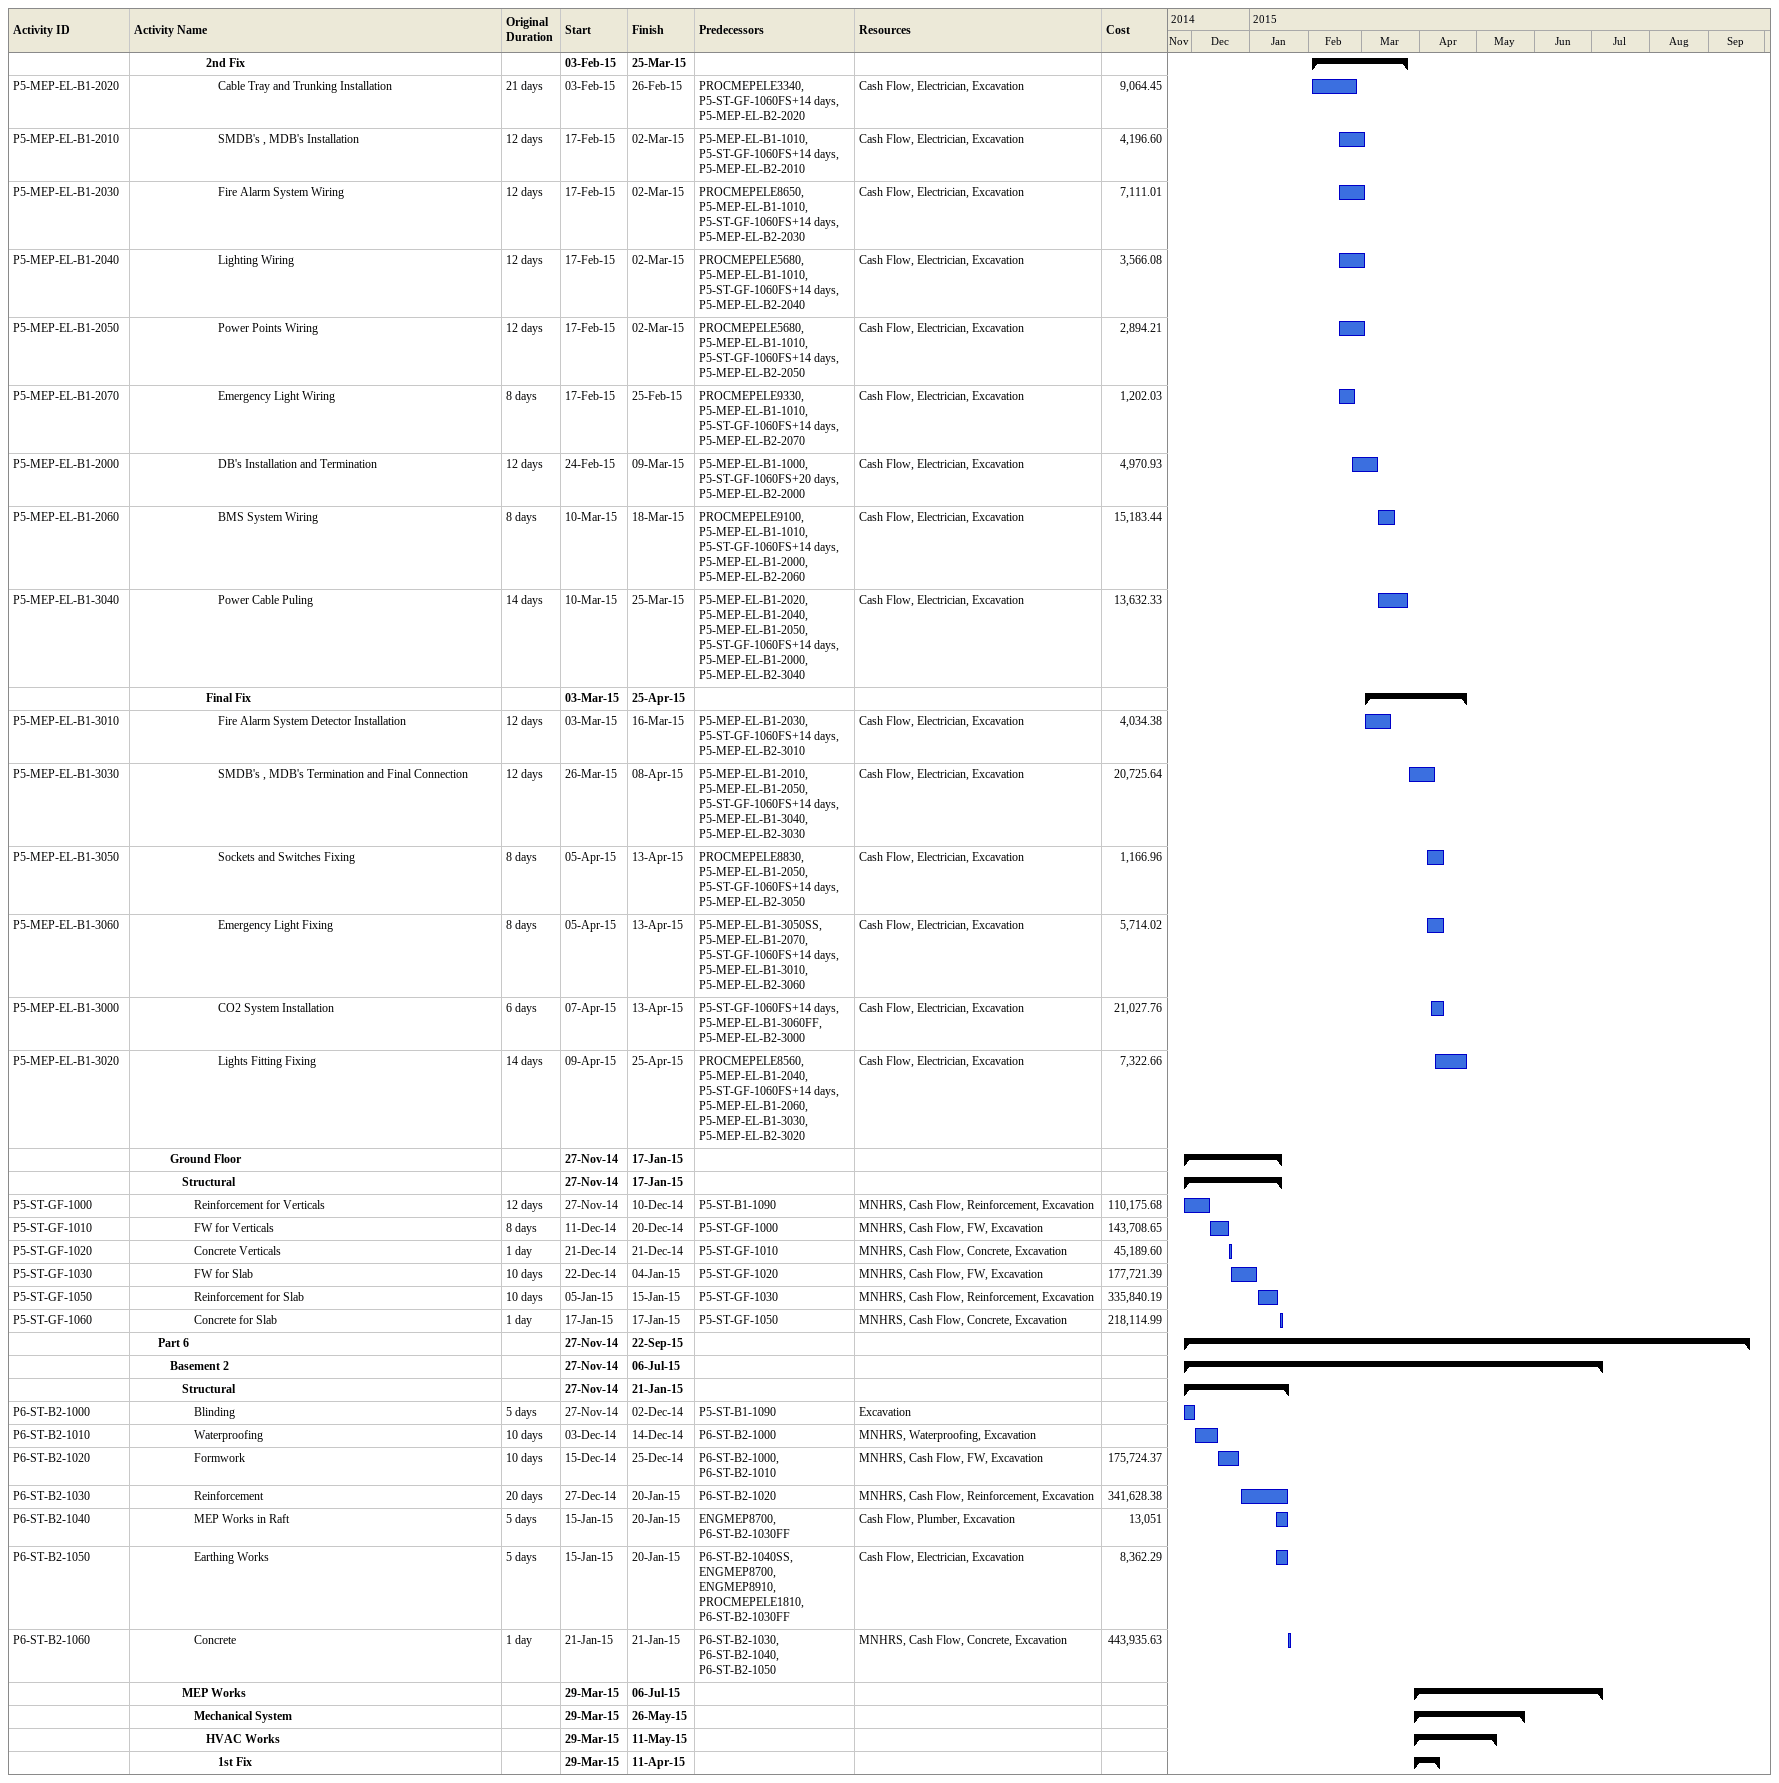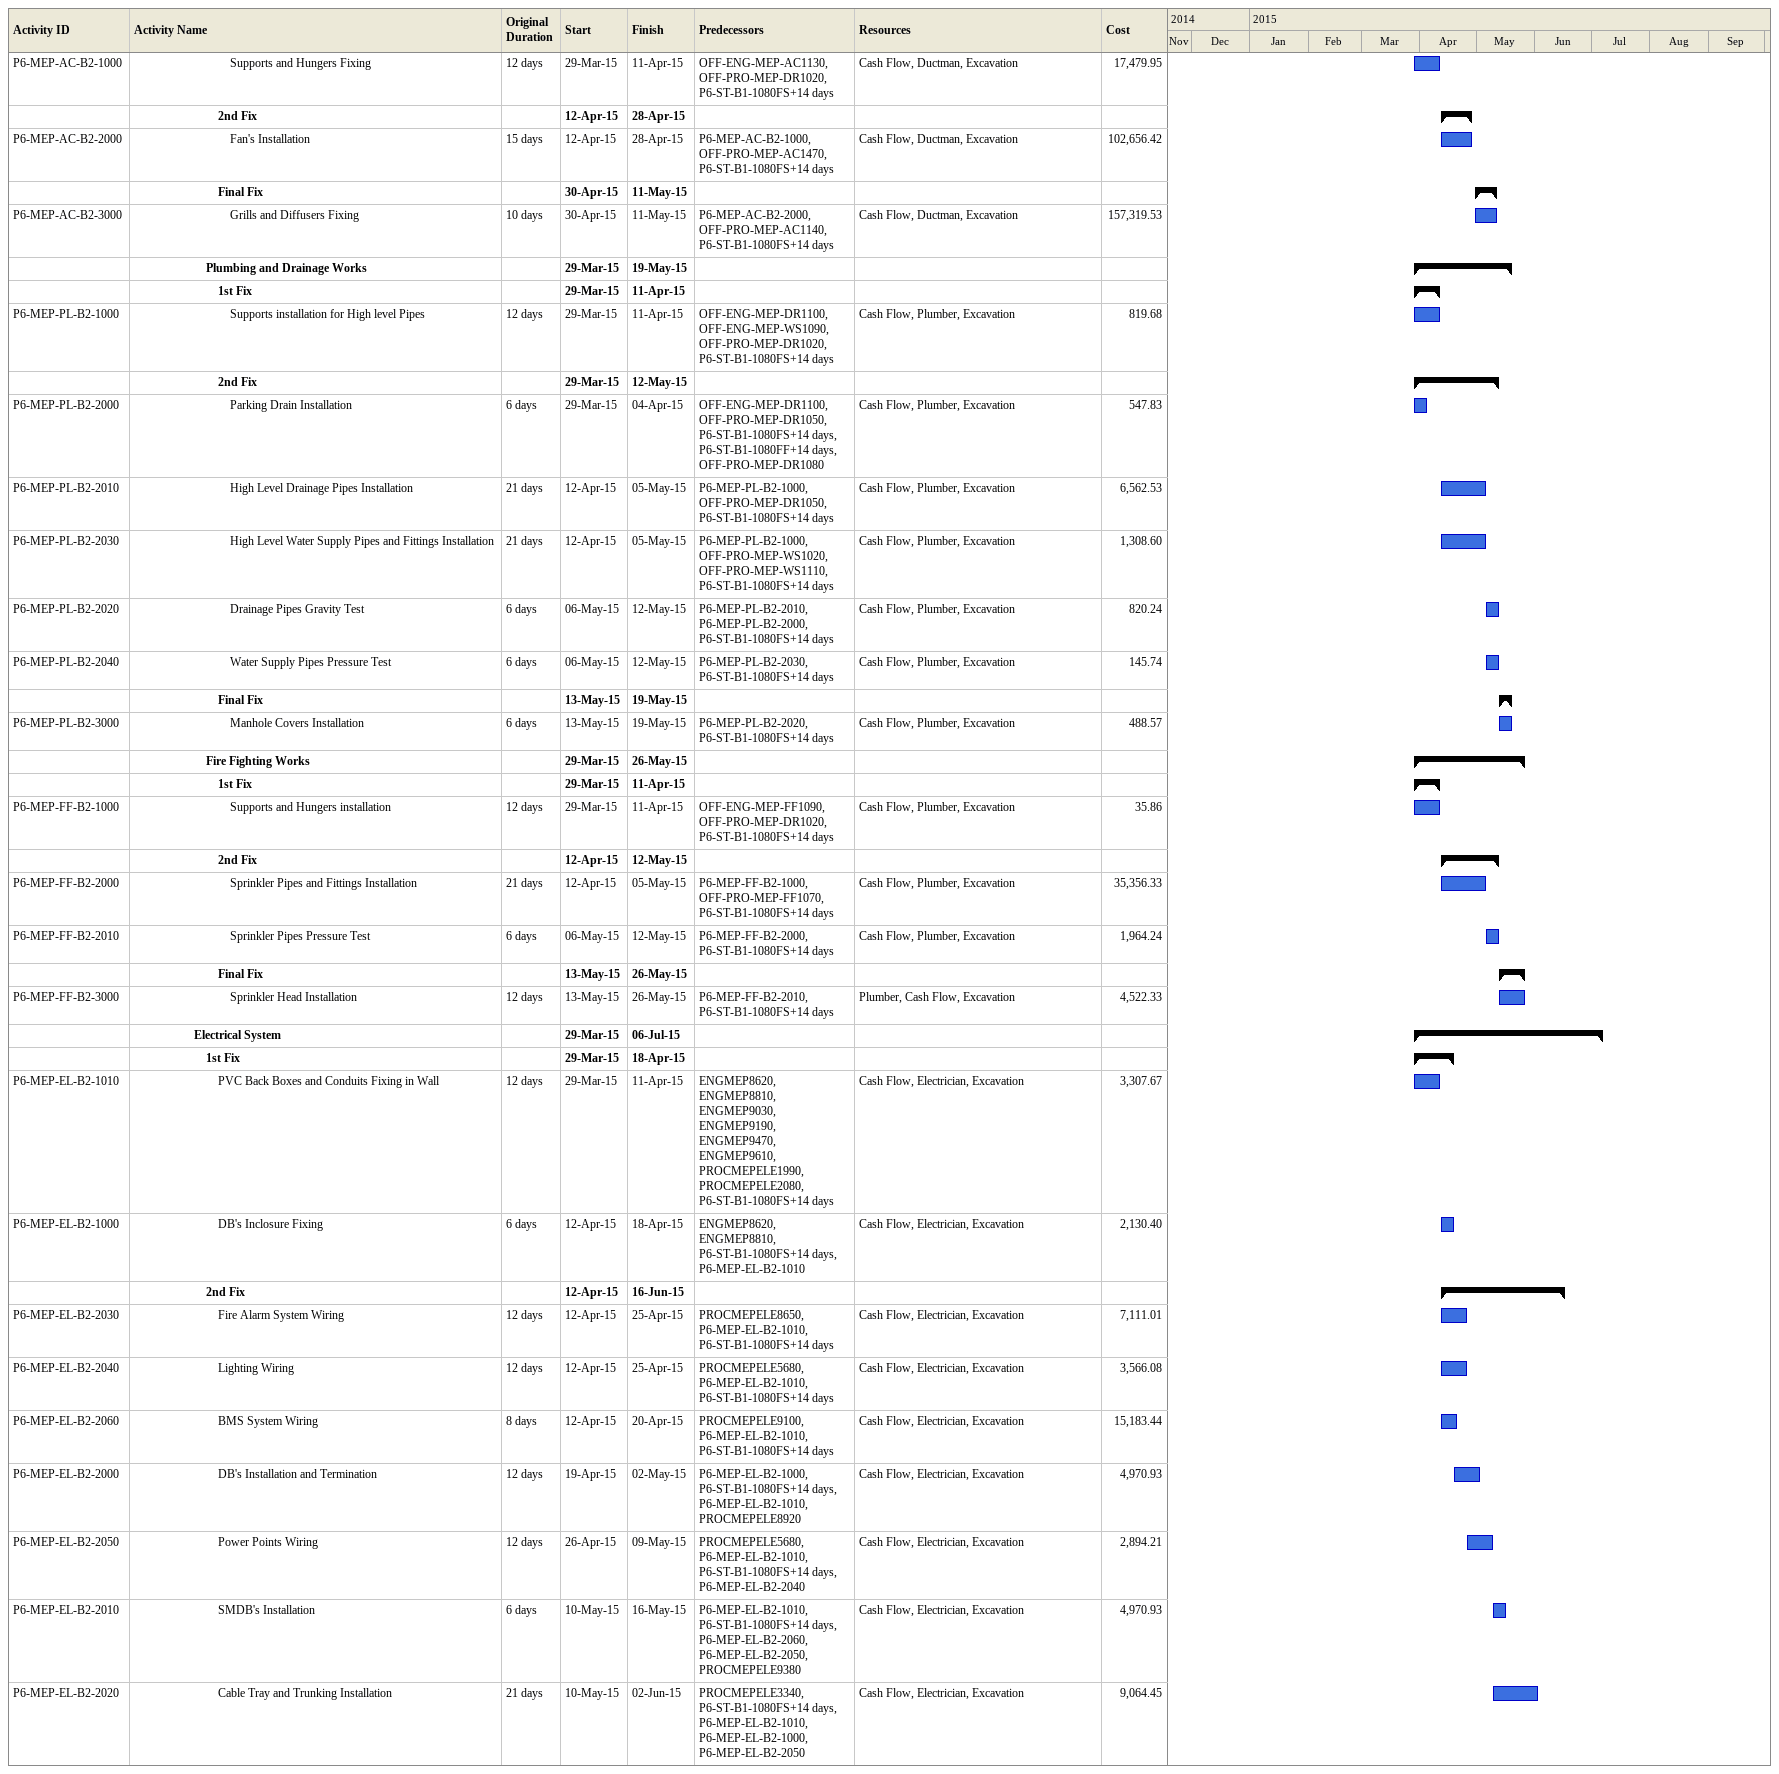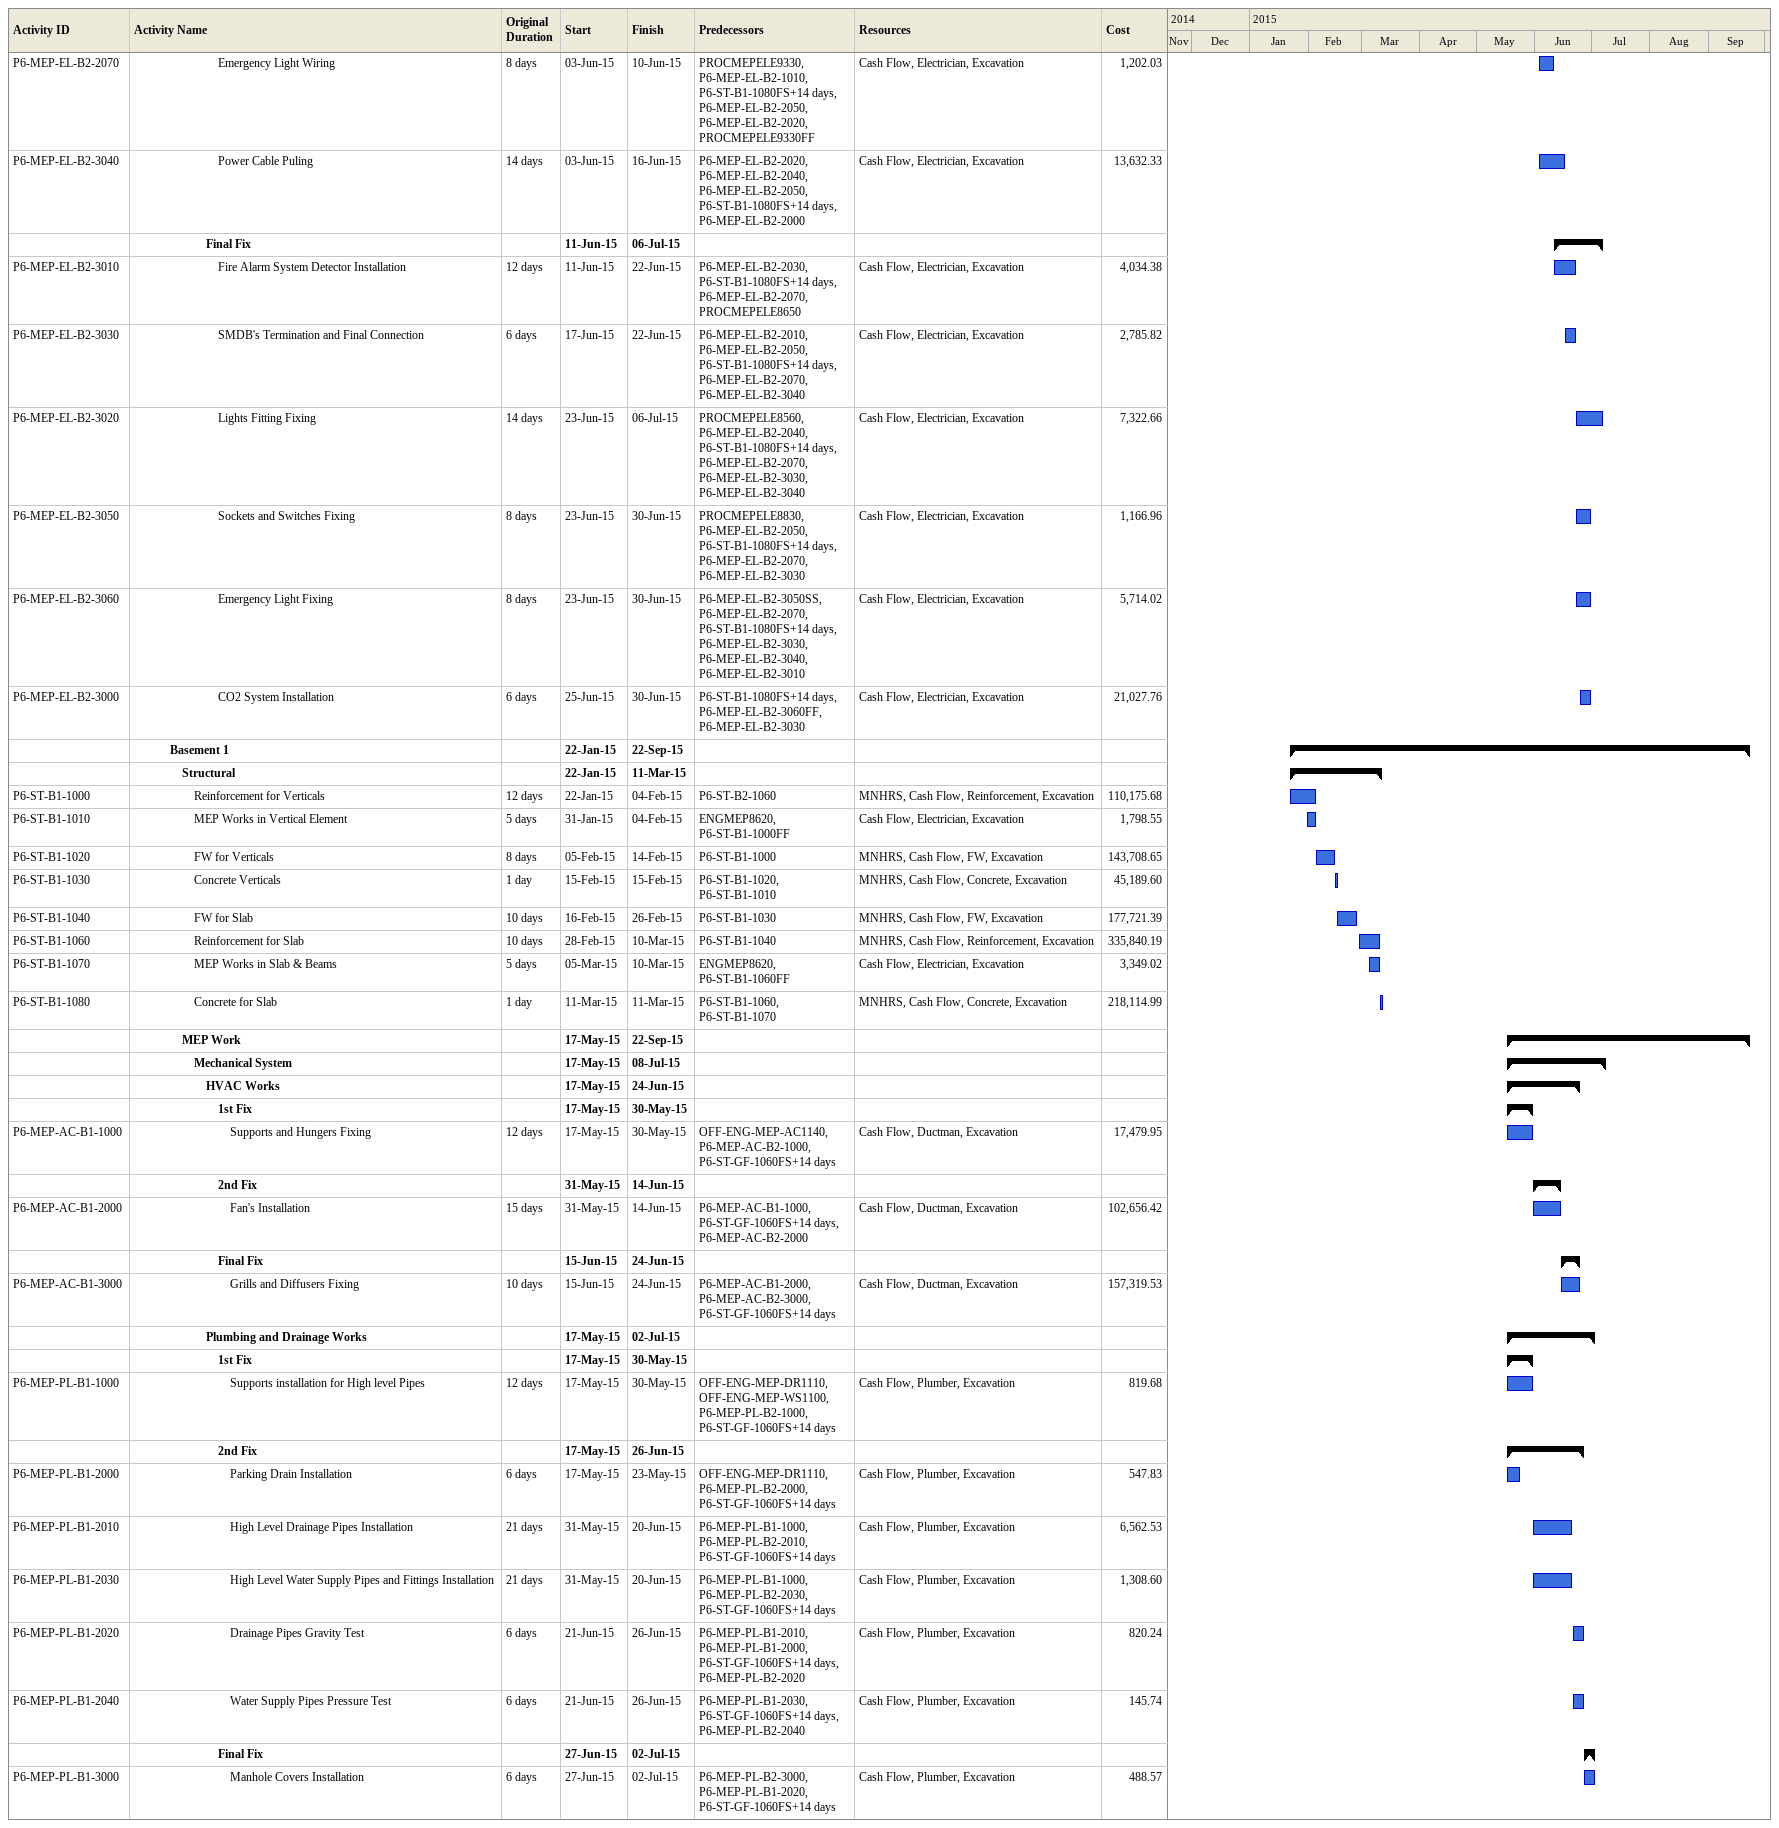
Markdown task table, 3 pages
| ID | Level | Task | Original duration | Start | Finish | Predecessors | Resources | Cost |
|---|---|---|---|---|---|---|---|---|
|  | 7 | **2nd Fix** |  | 2015-02-03 | 2015-03-25 |  |  |  |
| P5-MEP-EL-B1-2020 | 8 | Cable Tray and Trunking Installation | 21d | 2015-02-03 | 2015-02-26 | PROCMEPELE3340, P5-ST-GF-1060FS+14d, P5-MEP-EL-B2-2020 | Cash Flow, Electrician, Excavation | 9064.45 |
| P5-MEP-EL-B1-2010 | 8 | SMDB's , MDB's Installation | 12d | 2015-02-17 | 2015-03-02 | P5-MEP-EL-B1-1010, P5-ST-GF-1060FS+14d, P5-MEP-EL-B2-2010 | Cash Flow, Electrician, Excavation | 4196.60 |
| P5-MEP-EL-B1-2030 | 8 | Fire Alarm System Wiring | 12d | 2015-02-17 | 2015-03-02 | PROCMEPELE8650, P5-MEP-EL-B1-1010, P5-ST-GF-1060FS+14d, P5-MEP-EL-B2-2030 | Cash Flow, Electrician, Excavation | 7111.01 |
| P5-MEP-EL-B1-2040 | 8 | Lighting Wiring | 12d | 2015-02-17 | 2015-03-02 | PROCMEPELE5680, P5-MEP-EL-B1-1010, P5-ST-GF-1060FS+14d, P5-MEP-EL-B2-2040 | Cash Flow, Electrician, Excavation | 3566.08 |
| P5-MEP-EL-B1-2050 | 8 | Power Points Wiring | 12d | 2015-02-17 | 2015-03-02 | PROCMEPELE5680, P5-MEP-EL-B1-1010, P5-ST-GF-1060FS+14d, P5-MEP-EL-B2-2050 | Cash Flow, Electrician, Excavation | 2894.21 |
| P5-MEP-EL-B1-2070 | 8 | Emergency Light Wiring | 8d | 2015-02-17 | 2015-02-25 | PROCMEPELE9330, P5-MEP-EL-B1-1010, P5-ST-GF-1060FS+14d, P5-MEP-EL-B2-2070 | Cash Flow, Electrician, Excavation | 1202.03 |
| P5-MEP-EL-B1-2000 | 8 | DB's Installation and Termination | 12d | 2015-02-24 | 2015-03-09 | P5-MEP-EL-B1-1000, P5-ST-GF-1060FS+20d, P5-MEP-EL-B2-2000 | Cash Flow, Electrician, Excavation | 4970.93 |
| P5-MEP-EL-B1-2060 | 8 | BMS System Wiring | 8d | 2015-03-10 | 2015-03-18 | PROCMEPELE9100, P5-MEP-EL-B1-1010, P5-ST-GF-1060FS+14d, P5-MEP-EL-B1-2000, P5-MEP-EL-B2-2060 | Cash Flow, Electrician, Excavation | 15183.44 |
| P5-MEP-EL-B1-3040 | 8 | Power Cable Puling | 14d | 2015-03-10 | 2015-03-25 | P5-MEP-EL-B1-2020, P5-MEP-EL-B1-2040, P5-MEP-EL-B1-2050, P5-ST-GF-1060FS+14d, P5-MEP-EL-B1-2000, P5-MEP-EL-B2-3040 | Cash Flow, Electrician, Excavation | 13632.33 |
|  | 7 | **Final Fix** |  | 2015-03-03 | 2015-04-25 |  |  |  |
| P5-MEP-EL-B1-3010 | 8 | Fire Alarm System Detector Installation | 12d | 2015-03-03 | 2015-03-16 | P5-MEP-EL-B1-2030, P5-ST-GF-1060FS+14d, P5-MEP-EL-B2-3010 | Cash Flow, Electrician, Excavation | 4034.38 |
| P5-MEP-EL-B1-3030 | 8 | SMDB's , MDB's Termination and Final Connection | 12d | 2015-03-26 | 2015-04-08 | P5-MEP-EL-B1-2010, P5-MEP-EL-B1-2050, P5-ST-GF-1060FS+14d, P5-MEP-EL-B1-3040, P5-MEP-EL-B2-3030 | Cash Flow, Electrician, Excavation | 20725.64 |
| P5-MEP-EL-B1-3050 | 8 | Sockets and Switches Fixing | 8d | 2015-04-05 | 2015-04-13 | PROCMEPELE8830, P5-MEP-EL-B1-2050, P5-ST-GF-1060FS+14d, P5-MEP-EL-B2-3050 | Cash Flow, Electrician, Excavation | 1166.96 |
| P5-MEP-EL-B1-3060 | 8 | Emergency Light Fixing | 8d | 2015-04-05 | 2015-04-13 | P5-MEP-EL-B1-3050SS, P5-MEP-EL-B1-2070, P5-ST-GF-1060FS+14d, P5-MEP-EL-B1-3010, P5-MEP-EL-B2-3060 | Cash Flow, Electrician, Excavation | 5714.02 |
| P5-MEP-EL-B1-3000 | 8 | CO2 System Installation | 6d | 2015-04-07 | 2015-04-13 | P5-ST-GF-1060FS+14d, P5-MEP-EL-B1-3060FF, P5-MEP-EL-B2-3000 | Cash Flow, Electrician, Excavation | 21027.76 |
| P5-MEP-EL-B1-3020 | 8 | Lights Fitting Fixing | 14d | 2015-04-09 | 2015-04-25 | PROCMEPELE8560, P5-MEP-EL-B1-2040, P5-ST-GF-1060FS+14d, P5-MEP-EL-B1-2060, P5-MEP-EL-B1-3030, P5-MEP-EL-B2-3020 | Cash Flow, Electrician, Excavation | 7322.66 |
|  | 4 | **Ground Floor** |  | 2014-11-27 | 2015-01-17 |  |  |  |
|  | 5 | **Structural** |  | 2014-11-27 | 2015-01-17 |  |  |  |
| P5-ST-GF-1000 | 6 | Reinforcement for Verticals | 12d | 2014-11-27 | 2014-12-10 | P5-ST-B1-1090 | MNHRS, Cash Flow, Reinforcement, Excavation | 110175.68 |
| P5-ST-GF-1010 | 6 | FW for Verticals | 8d | 2014-12-11 | 2014-12-20 | P5-ST-GF-1000 | MNHRS, Cash Flow, FW, Excavation | 143708.65 |
| P5-ST-GF-1020 | 6 | Concrete Verticals | 1d | 2014-12-21 | 2014-12-21 | P5-ST-GF-1010 | MNHRS, Cash Flow, Concrete, Excavation | 45189.60 |
| P5-ST-GF-1030 | 6 | FW for Slab | 10d | 2014-12-22 | 2015-01-04 | P5-ST-GF-1020 | MNHRS, Cash Flow, FW, Excavation | 177721.39 |
| P5-ST-GF-1050 | 6 | Reinforcement for Slab | 10d | 2015-01-05 | 2015-01-15 | P5-ST-GF-1030 | MNHRS, Cash Flow, Reinforcement, Excavation | 335840.19 |
| P5-ST-GF-1060 | 6 | Concrete for Slab | 1d | 2015-01-17 | 2015-01-17 | P5-ST-GF-1050 | MNHRS, Cash Flow, Concrete, Excavation | 218114.99 |
|  | 3 | **Part 6** |  | 2014-11-27 | 2015-09-22 |  |  |  |
|  | 4 | **Basement 2** |  | 2014-11-27 | 2015-07-06 |  |  |  |
|  | 5 | **Structural** |  | 2014-11-27 | 2015-01-21 |  |  |  |
| P6-ST-B2-1000 | 6 | Blinding | 5d | 2014-11-27 | 2014-12-02 | P5-ST-B1-1090 | Excavation |  |
| P6-ST-B2-1010 | 6 | Waterproofing | 10d | 2014-12-03 | 2014-12-14 | P6-ST-B2-1000 | MNHRS, Waterproofing, Excavation |  |
| P6-ST-B2-1020 | 6 | Formwork | 10d | 2014-12-15 | 2014-12-25 | P6-ST-B2-1000, P6-ST-B2-1010 | MNHRS, Cash Flow, FW, Excavation | 175724.37 |
| P6-ST-B2-1030 | 6 | Reinforcement | 20d | 2014-12-27 | 2015-01-20 | P6-ST-B2-1020 | MNHRS, Cash Flow, Reinforcement, Excavation | 341628.38 |
| P6-ST-B2-1040 | 6 | MEP Works in Raft | 5d | 2015-01-15 | 2015-01-20 | ENGMEP8700, P6-ST-B2-1030FF | Cash Flow, Plumber, Excavation | 13051 |
| P6-ST-B2-1050 | 6 | Earthing Works | 5d | 2015-01-15 | 2015-01-20 | P6-ST-B2-1040SS, ENGMEP8700, ENGMEP8910, PROCMEPELE1810, P6-ST-B2-1030FF | Cash Flow, Electrician, Excavation | 8362.29 |
| P6-ST-B2-1060 | 6 | Concrete | 1d | 2015-01-21 | 2015-01-21 | P6-ST-B2-1030, P6-ST-B2-1040, P6-ST-B2-1050 | MNHRS, Cash Flow, Concrete, Excavation | 443935.63 |
|  | 5 | **MEP Works** |  | 2015-03-29 | 2015-07-06 |  |  |  |
|  | 6 | **Mechanical System** |  | 2015-03-29 | 2015-05-26 |  |  |  |
|  | 7 | **HVAC Works** |  | 2015-03-29 | 2015-05-11 |  |  |  |
|  | 8 | **1st Fix** |  | 2015-03-29 | 2015-04-11 |  |  |  |
| P6-MEP-AC-B2-1000 | 9 | Supports and Hungers Fixing | 12d | 2015-03-29 | 2015-04-11 | OFF-ENG-MEP-AC1130, OFF-PRO-MEP-DR1020, P6-ST-B1-1080FS+14d | Cash Flow, Ductman, Excavation | 17479.95 |
|  | 8 | **2nd Fix** |  | 2015-04-12 | 2015-04-28 |  |  |  |
| P6-MEP-AC-B2-2000 | 9 | Fan's Installation | 15d | 2015-04-12 | 2015-04-28 | P6-MEP-AC-B2-1000, OFF-PRO-MEP-AC1470, P6-ST-B1-1080FS+14d | Cash Flow, Ductman, Excavation | 102656.42 |
|  | 8 | **Final Fix** |  | 2015-04-30 | 2015-05-11 |  |  |  |
| P6-MEP-AC-B2-3000 | 9 | Grills and Diffusers Fixing | 10d | 2015-04-30 | 2015-05-11 | P6-MEP-AC-B2-2000, OFF-PRO-MEP-AC1140, P6-ST-B1-1080FS+14d | Cash Flow, Ductman, Excavation | 157319.53 |
|  | 7 | **Plumbing and Drainage Works** |  | 2015-03-29 | 2015-05-19 |  |  |  |
|  | 8 | **1st Fix** |  | 2015-03-29 | 2015-04-11 |  |  |  |
| P6-MEP-PL-B2-1000 | 9 | Supports installation for High level Pipes | 12d | 2015-03-29 | 2015-04-11 | OFF-ENG-MEP-DR1100, OFF-ENG-MEP-WS1090, OFF-PRO-MEP-DR1020, P6-ST-B1-1080FS+14d | Cash Flow, Plumber, Excavation | 819.68 |
|  | 8 | **2nd Fix** |  | 2015-03-29 | 2015-05-12 |  |  |  |
| P6-MEP-PL-B2-2000 | 9 | Parking Drain Installation | 6d | 2015-03-29 | 2015-04-04 | OFF-ENG-MEP-DR1100, OFF-PRO-MEP-DR1050, P6-ST-B1-1080FS+14d, P6-ST-B1-1080FF+14d, OFF-PRO-MEP-DR1080 | Cash Flow, Plumber, Excavation | 547.83 |
| P6-MEP-PL-B2-2010 | 9 | High Level Drainage Pipes Installation | 21d | 2015-04-12 | 2015-05-05 | P6-MEP-PL-B2-1000, OFF-PRO-MEP-DR1050, P6-ST-B1-1080FS+14d | Cash Flow, Plumber, Excavation | 6562.53 |
| P6-MEP-PL-B2-2030 | 9 | High Level Water Supply Pipes and Fittings Installation | 21d | 2015-04-12 | 2015-05-05 | P6-MEP-PL-B2-1000, OFF-PRO-MEP-WS1020, OFF-PRO-MEP-WS1110, P6-ST-B1-1080FS+14d | Cash Flow, Plumber, Excavation | 1308.60 |
| P6-MEP-PL-B2-2020 | 9 | Drainage Pipes Gravity Test | 6d | 2015-05-06 | 2015-05-12 | P6-MEP-PL-B2-2010, P6-MEP-PL-B2-2000, P6-ST-B1-1080FS+14d | Cash Flow, Plumber, Excavation | 820.24 |
| P6-MEP-PL-B2-2040 | 9 | Water Supply Pipes Pressure Test | 6d | 2015-05-06 | 2015-05-12 | P6-MEP-PL-B2-2030, P6-ST-B1-1080FS+14d | Cash Flow, Plumber, Excavation | 145.74 |
|  | 8 | **Final Fix** |  | 2015-05-13 | 2015-05-19 |  |  |  |
| P6-MEP-PL-B2-3000 | 9 | Manhole Covers Installation | 6d | 2015-05-13 | 2015-05-19 | P6-MEP-PL-B2-2020, P6-ST-B1-1080FS+14d | Cash Flow, Plumber, Excavation | 488.57 |
|  | 7 | **Fire Fighting Works** |  | 2015-03-29 | 2015-05-26 |  |  |  |
|  | 8 | **1st Fix** |  | 2015-03-29 | 2015-04-11 |  |  |  |
| P6-MEP-FF-B2-1000 | 9 | Supports and Hungers installation | 12d | 2015-03-29 | 2015-04-11 | OFF-ENG-MEP-FF1090, OFF-PRO-MEP-DR1020, P6-ST-B1-1080FS+14d | Cash Flow, Plumber, Excavation | 35.86 |
|  | 8 | **2nd Fix** |  | 2015-04-12 | 2015-05-12 |  |  |  |
| P6-MEP-FF-B2-2000 | 9 | Sprinkler Pipes and Fittings Installation | 21d | 2015-04-12 | 2015-05-05 | P6-MEP-FF-B2-1000, OFF-PRO-MEP-FF1070, P6-ST-B1-1080FS+14d | Cash Flow, Plumber, Excavation | 35356.33 |
| P6-MEP-FF-B2-2010 | 9 | Sprinkler Pipes Pressure Test | 6d | 2015-05-06 | 2015-05-12 | P6-MEP-FF-B2-2000, P6-ST-B1-1080FS+14d | Cash Flow, Plumber, Excavation | 1964.24 |
|  | 8 | **Final Fix** |  | 2015-05-13 | 2015-05-26 |  |  |  |
| P6-MEP-FF-B2-3000 | 9 | Sprinkler Head Installation | 12d | 2015-05-13 | 2015-05-26 | P6-MEP-FF-B2-2010, P6-ST-B1-1080FS+14d | Plumber, Cash Flow, Excavation | 4522.33 |
|  | 6 | **Electrical System** |  | 2015-03-29 | 2015-07-06 |  |  |  |
|  | 7 | **1st Fix** |  | 2015-03-29 | 2015-04-18 |  |  |  |
| P6-MEP-EL-B2-1010 | 8 | PVC Back Boxes and Conduits Fixing in Wall | 12d | 2015-03-29 | 2015-04-11 | ENGMEP8620, ENGMEP8810, ENGMEP9030, ENGMEP9190, ENGMEP9470, ENGMEP9610, PROCMEPELE1990, PROCMEPELE2080, P6-ST-B1-1080FS+14d | Cash Flow, Electrician, Excavation | 3307.67 |
| P6-MEP-EL-B2-1000 | 8 | DB's Inclosure Fixing | 6d | 2015-04-12 | 2015-04-18 | ENGMEP8620, ENGMEP8810, P6-ST-B1-1080FS+14d, P6-MEP-EL-B2-1010 | Cash Flow, Electrician, Excavation | 2130.40 |
|  | 7 | **2nd Fix** |  | 2015-04-12 | 2015-06-16 |  |  |  |
| P6-MEP-EL-B2-2030 | 8 | Fire Alarm System Wiring | 12d | 2015-04-12 | 2015-04-25 | PROCMEPELE8650, P6-MEP-EL-B2-1010, P6-ST-B1-1080FS+14d | Cash Flow, Electrician, Excavation | 7111.01 |
| P6-MEP-EL-B2-2040 | 8 | Lighting Wiring | 12d | 2015-04-12 | 2015-04-25 | PROCMEPELE5680, P6-MEP-EL-B2-1010, P6-ST-B1-1080FS+14d | Cash Flow, Electrician, Excavation | 3566.08 |
| P6-MEP-EL-B2-2060 | 8 | BMS System Wiring | 8d | 2015-04-12 | 2015-04-20 | PROCMEPELE9100, P6-MEP-EL-B2-1010, P6-ST-B1-1080FS+14d | Cash Flow, Electrician, Excavation | 15183.44 |
| P6-MEP-EL-B2-2000 | 8 | DB's Installation and Termination | 12d | 2015-04-19 | 2015-05-02 | P6-MEP-EL-B2-1000, P6-ST-B1-1080FS+14d, P6-MEP-EL-B2-1010, PROCMEPELE8920 | Cash Flow, Electrician, Excavation | 4970.93 |
| P6-MEP-EL-B2-2050 | 8 | Power Points Wiring | 12d | 2015-04-26 | 2015-05-09 | PROCMEPELE5680, P6-MEP-EL-B2-1010, P6-ST-B1-1080FS+14d, P6-MEP-EL-B2-2040 | Cash Flow, Electrician, Excavation | 2894.21 |
| P6-MEP-EL-B2-2010 | 8 | SMDB's Installation | 6d | 2015-05-10 | 2015-05-16 | P6-MEP-EL-B2-1010, P6-ST-B1-1080FS+14d, P6-MEP-EL-B2-2060, P6-MEP-EL-B2-2050, PROCMEPELE9380 | Cash Flow, Electrician, Excavation | 4970.93 |
| P6-MEP-EL-B2-2020 | 8 | Cable Tray and Trunking Installation | 21d | 2015-05-10 | 2015-06-02 | PROCMEPELE3340, P6-ST-B1-1080FS+14d, P6-MEP-EL-B2-1010, P6-MEP-EL-B2-1000, P6-MEP-EL-B2-2050 | Cash Flow, Electrician, Excavation | 9064.45 |
| P6-MEP-EL-B2-2070 | 8 | Emergency Light Wiring | 8d | 2015-06-03 | 2015-06-10 | PROCMEPELE9330, P6-MEP-EL-B2-1010, P6-ST-B1-1080FS+14d, P6-MEP-EL-B2-2050, P6-MEP-EL-B2-2020, PROCMEPELE9330FF | Cash Flow, Electrician, Excavation | 1202.03 |
| P6-MEP-EL-B2-3040 | 8 | Power Cable Puling | 14d | 2015-06-03 | 2015-06-16 | P6-MEP-EL-B2-2020, P6-MEP-EL-B2-2040, P6-MEP-EL-B2-2050, P6-ST-B1-1080FS+14d, P6-MEP-EL-B2-2000 | Cash Flow, Electrician, Excavation | 13632.33 |
|  | 7 | **Final Fix** |  | 2015-06-11 | 2015-07-06 |  |  |  |
| P6-MEP-EL-B2-3010 | 8 | Fire Alarm System Detector Installation | 12d | 2015-06-11 | 2015-06-22 | P6-MEP-EL-B2-2030, P6-ST-B1-1080FS+14d, P6-MEP-EL-B2-2070, PROCMEPELE8650 | Cash Flow, Electrician, Excavation | 4034.38 |
| P6-MEP-EL-B2-3030 | 8 | SMDB's Termination and Final Connection | 6d | 2015-06-17 | 2015-06-22 | P6-MEP-EL-B2-2010, P6-MEP-EL-B2-2050, P6-ST-B1-1080FS+14d, P6-MEP-EL-B2-2070, P6-MEP-EL-B2-3040 | Cash Flow, Electrician, Excavation | 2785.82 |
| P6-MEP-EL-B2-3020 | 8 | Lights Fitting Fixing | 14d | 2015-06-23 | 2015-07-06 | PROCMEPELE8560, P6-MEP-EL-B2-2040, P6-ST-B1-1080FS+14d, P6-MEP-EL-B2-2070, P6-MEP-EL-B2-3030, P6-MEP-EL-B2-3040 | Cash Flow, Electrician, Excavation | 7322.66 |
| P6-MEP-EL-B2-3050 | 8 | Sockets and Switches Fixing | 8d | 2015-06-23 | 2015-06-30 | PROCMEPELE8830, P6-MEP-EL-B2-2050, P6-ST-B1-1080FS+14d, P6-MEP-EL-B2-2070, P6-MEP-EL-B2-3030 | Cash Flow, Electrician, Excavation | 1166.96 |
| P6-MEP-EL-B2-3060 | 8 | Emergency Light Fixing | 8d | 2015-06-23 | 2015-06-30 | P6-MEP-EL-B2-3050SS, P6-MEP-EL-B2-2070, P6-ST-B1-1080FS+14d, P6-MEP-EL-B2-3030, P6-MEP-EL-B2-3040, P6-MEP-EL-B2-3010 | Cash Flow, Electrician, Excavation | 5714.02 |
| P6-MEP-EL-B2-3000 | 8 | CO2 System Installation | 6d | 2015-06-25 | 2015-06-30 | P6-ST-B1-1080FS+14d, P6-MEP-EL-B2-3060FF, P6-MEP-EL-B2-3030 | Cash Flow, Electrician, Excavation | 21027.76 |
|  | 4 | **Basement 1** |  | 2015-01-22 | 2015-09-22 |  |  |  |
|  | 5 | **Structural** |  | 2015-01-22 | 2015-03-11 |  |  |  |
| P6-ST-B1-1000 | 6 | Reinforcement for Verticals | 12d | 2015-01-22 | 2015-02-04 | P6-ST-B2-1060 | MNHRS, Cash Flow, Reinforcement, Excavation | 110175.68 |
| P6-ST-B1-1010 | 6 | MEP Works in Vertical Element | 5d | 2015-01-31 | 2015-02-04 | ENGMEP8620, P6-ST-B1-1000FF | Cash Flow, Electrician, Excavation | 1798.55 |
| P6-ST-B1-1020 | 6 | FW for Verticals | 8d | 2015-02-05 | 2015-02-14 | P6-ST-B1-1000 | MNHRS, Cash Flow, FW, Excavation | 143708.65 |
| P6-ST-B1-1030 | 6 | Concrete Verticals | 1d | 2015-02-15 | 2015-02-15 | P6-ST-B1-1020, P6-ST-B1-1010 | MNHRS, Cash Flow, Concrete, Excavation | 45189.60 |
| P6-ST-B1-1040 | 6 | FW for Slab | 10d | 2015-02-16 | 2015-02-26 | P6-ST-B1-1030 | MNHRS, Cash Flow, FW, Excavation | 177721.39 |
| P6-ST-B1-1060 | 6 | Reinforcement for Slab | 10d | 2015-02-28 | 2015-03-10 | P6-ST-B1-1040 | MNHRS, Cash Flow, Reinforcement, Excavation | 335840.19 |
| P6-ST-B1-1070 | 6 | MEP Works in Slab & Beams | 5d | 2015-03-05 | 2015-03-10 | ENGMEP8620, P6-ST-B1-1060FF | Cash Flow, Electrician, Excavation | 3349.02 |
| P6-ST-B1-1080 | 6 | Concrete for Slab | 1d | 2015-03-11 | 2015-03-11 | P6-ST-B1-1060, P6-ST-B1-1070 | MNHRS, Cash Flow, Concrete, Excavation | 218114.99 |
|  | 5 | **MEP Work** |  | 2015-05-17 | 2015-09-22 |  |  |  |
|  | 6 | **Mechanical System** |  | 2015-05-17 | 2015-07-08 |  |  |  |
|  | 7 | **HVAC Works** |  | 2015-05-17 | 2015-06-24 |  |  |  |
|  | 8 | **1st Fix** |  | 2015-05-17 | 2015-05-30 |  |  |  |
| P6-MEP-AC-B1-1000 | 9 | Supports and Hungers Fixing | 12d | 2015-05-17 | 2015-05-30 | OFF-ENG-MEP-AC1140, P6-MEP-AC-B2-1000, P6-ST-GF-1060FS+14d | Cash Flow, Ductman, Excavation | 17479.95 |
|  | 8 | **2nd Fix** |  | 2015-05-31 | 2015-06-14 |  |  |  |
| P6-MEP-AC-B1-2000 | 9 | Fan's Installation | 15d | 2015-05-31 | 2015-06-14 | P6-MEP-AC-B1-1000, P6-ST-GF-1060FS+14d, P6-MEP-AC-B2-2000 | Cash Flow, Ductman, Excavation | 102656.42 |
|  | 8 | **Final Fix** |  | 2015-06-15 | 2015-06-24 |  |  |  |
| P6-MEP-AC-B1-3000 | 9 | Grills and Diffusers Fixing | 10d | 2015-06-15 | 2015-06-24 | P6-MEP-AC-B1-2000, P6-MEP-AC-B2-3000, P6-ST-GF-1060FS+14d | Cash Flow, Ductman, Excavation | 157319.53 |
|  | 7 | **Plumbing and Drainage Works** |  | 2015-05-17 | 2015-07-02 |  |  |  |
|  | 8 | **1st Fix** |  | 2015-05-17 | 2015-05-30 |  |  |  |
| P6-MEP-PL-B1-1000 | 9 | Supports installation for High level Pipes | 12d | 2015-05-17 | 2015-05-30 | OFF-ENG-MEP-DR1110, OFF-ENG-MEP-WS1100, P6-MEP-PL-B2-1000, P6-ST-GF-1060FS+14d | Cash Flow, Plumber, Excavation | 819.68 |
|  | 8 | **2nd Fix** |  | 2015-05-17 | 2015-06-26 |  |  |  |
| P6-MEP-PL-B1-2000 | 9 | Parking Drain Installation | 6d | 2015-05-17 | 2015-05-23 | OFF-ENG-MEP-DR1110, P6-MEP-PL-B2-2000, P6-ST-GF-1060FS+14d | Cash Flow, Plumber, Excavation | 547.83 |
| P6-MEP-PL-B1-2010 | 9 | High Level Drainage Pipes Installation | 21d | 2015-05-31 | 2015-06-20 | P6-MEP-PL-B1-1000, P6-MEP-PL-B2-2010, P6-ST-GF-1060FS+14d | Cash Flow, Plumber, Excavation | 6562.53 |
| P6-MEP-PL-B1-2030 | 9 | High Level Water Supply Pipes and Fittings Installation | 21d | 2015-05-31 | 2015-06-20 | P6-MEP-PL-B1-1000, P6-MEP-PL-B2-2030, P6-ST-GF-1060FS+14d | Cash Flow, Plumber, Excavation | 1308.60 |
| P6-MEP-PL-B1-2020 | 9 | Drainage Pipes Gravity Test | 6d | 2015-06-21 | 2015-06-26 | P6-MEP-PL-B1-2010, P6-MEP-PL-B1-2000, P6-ST-GF-1060FS+14d, P6-MEP-PL-B2-2020 | Cash Flow, Plumber, Excavation | 820.24 |
| P6-MEP-PL-B1-2040 | 9 | Water Supply Pipes Pressure Test | 6d | 2015-06-21 | 2015-06-26 | P6-MEP-PL-B1-2030, P6-ST-GF-1060FS+14d, P6-MEP-PL-B2-2040 | Cash Flow, Plumber, Excavation | 145.74 |
|  | 8 | **Final Fix** |  | 2015-06-27 | 2015-07-02 |  |  |  |
| P6-MEP-PL-B1-3000 | 9 | Manhole Covers Installation | 6d | 2015-06-27 | 2015-07-02 | P6-MEP-PL-B2-3000, P6-MEP-PL-B1-2020, P6-ST-GF-1060FS+14d | Cash Flow, Plumber, Excavation | 488.57 |
